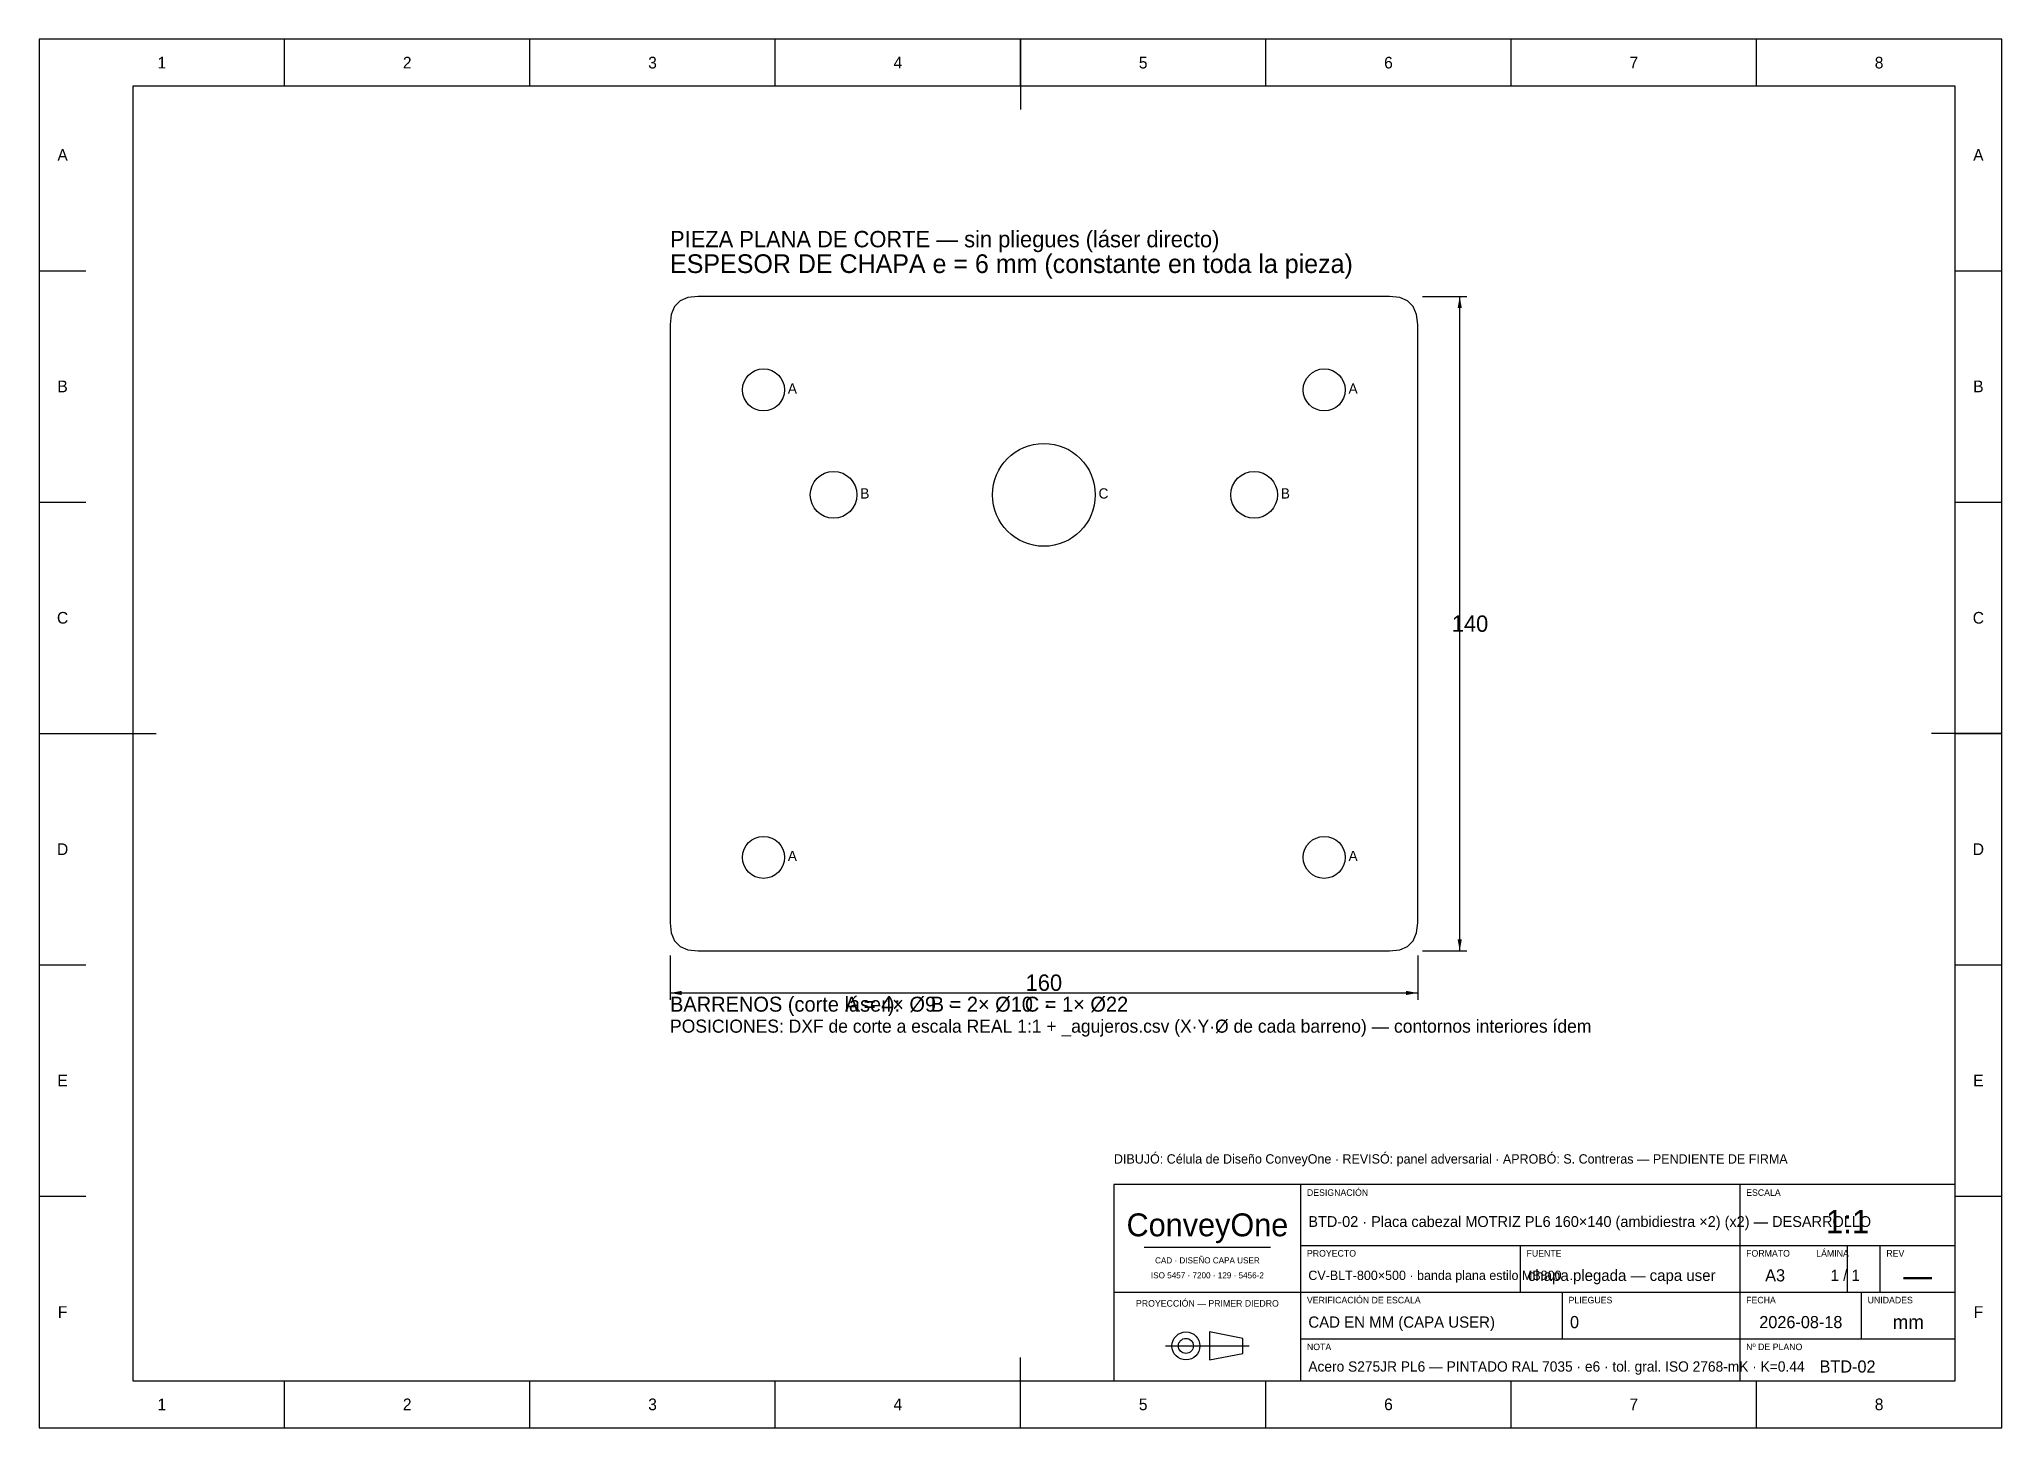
# Model space of a CAD drawing. Extents: x 0 to 420, y 0 to 297.
import ezdxf
from ezdxf.enums import TextEntityAlignment as Align

# ---------------------------------------------------------------- set-up
doc = ezdxf.new("R2010")
doc.units = 0
for name, color, linetype in [('COTAS', 7, 'CONTINUOUS'), ('FINA', 7, 'CONTINUOUS'), ('NORMA', 7, 'CONTINUOUS'), ('TEXTO', 7, 'CONTINUOUS'), ('VISIBLE', 7, 'CONTINUOUS')]:
    doc.layers.add(name, color=color, linetype=linetype)

msp = doc.modelspace()

# ---------------------------------------------------------------- linework, layer by layer
at = {"layer": 'COTAS'}
for p, q in [((296, 242), (305.5, 242)), ((304, 102), (304, 242)), ((135, 101), (135, 91.5)), ((295, 101), (295, 91.5)), ((296, 102), (305.5, 102)), ((135, 93), (295, 93))]:
    msp.add_line(p, q, dxfattribs=at)
for points in [[(304, 242), (304.45, 239.5), (303.55, 239.5)], [(304, 102), (304.45, 104.5), (303.55, 104.5)], [(135, 93), (137.5, 93.45), (137.5, 92.55)], [(295, 93), (292.5, 93.45), (292.5, 92.55)]]:
    msp.add_solid(points, dxfattribs=at)
at = {"layer": 'FINA'}
for p, q in [((420, 297), (0, 297)), ((0, 297), (0, 0)), ((52.5, 287), (52.5, 297)), ((105, 287), (105, 297)), ((157.5, 287), (157.5, 297)), ((210, 287), (210, 297)), ((262.5, 287), (262.5, 297)), ((315, 287), (315, 297)), ((367.5, 287), (367.5, 297)), ((420, 0), (420, 297)), ((0, 247.5), (10, 247.5)), ((410, 247.5), (420, 247.5)), ((0, 198), (10, 198)), ((410, 198), (420, 198)), ((0, 148.5), (10, 148.5)), ((410, 148.5), (420, 148.5)), ((0, 99), (10, 99)), ((410, 99), (420, 99)), ((0, 49.5), (10, 49.5)), ((410, 49.5), (420, 49.5)), ((236.5, 38.6), (263.5, 38.6)), ((270, 39), (364, 39)), ((317, 29), (317, 39)), ((364, 39), (410, 39)), ((387, 29), (387, 39)), ((394, 29), (394, 39)), ((230, 29), (270, 29)), ((270, 29), (364, 29)), ((326, 19), (326, 29)), ((364, 29), (410, 29)), ((390, 19), (390, 29)), ((241.03, 17.5), (258.97, 17.5)), ((270, 19), (364, 19)), ((364, 19), (410, 19)), ((52.5, 0), (52.5, 10)), ((105, 0), (105, 10)), ((157.5, 0), (157.5, 10)), ((210, 0), (210, 10)), ((262.5, 0), (262.5, 10)), ((315, 0), (315, 10)), ((367.5, 0), (367.5, 10)), ((0, 0), (420, 0))]:
    msp.add_line(p, q, dxfattribs=at)
at = {"layer": 'NORMA'}
for p, q in [((210, 297), (210, 282)), ((410, 287), (20, 287)), ((20, 287), (20, 10)), ((410, 10), (410, 287)), ((0, 148.5), (25, 148.5)), ((420, 148.5), (405, 148.5)), ((410, 52), (230, 52)), ((230, 52), (230, 10)), ((270, 10), (270, 52)), ((364, 10), (364, 52)), ((410, 10), (410, 52)), ((210, 0), (210, 15)), ((20, 10), (410, 10)), ((230, 10), (410, 10))]:
    msp.add_line(p, q, dxfattribs=at)
at = {"layer": 'TEXTO'}
for p, q in [((257.59, 19.11), (250.46, 20.49)), ((250.46, 20.49), (250.46, 14.51)), ((257.59, 15.89), (257.59, 19.11)), ((250.46, 14.51), (257.59, 15.89))]:
    msp.add_line(p, q, dxfattribs=at)
for radius in [2.99, 1.61]:
    msp.add_circle((245.4, 17.5), radius, dxfattribs=at)
at = {"layer": 'VISIBLE'}
for p, q in [((135.96, 239.84), (135.24, 238.16)), ((137.16, 241.04), (135.96, 239.84)), ((138.84, 241.76), (137.16, 241.04)), ((141, 242), (138.84, 241.76)), ((289, 242), (141, 242)), ((291.16, 241.76), (289, 242)), ((292.84, 241.04), (291.16, 241.76)), ((294.04, 239.84), (292.84, 241.04)), ((294.76, 238.16), (294.04, 239.84)), ((135.24, 238.16), (135, 236)), ((135, 236), (135, 108)), ((295, 236), (294.76, 238.16)), ((295, 108), (295, 236)), ((135, 108), (135.24, 105.84)), ((135.24, 105.84), (135.96, 104.16)), ((294.04, 104.16), (294.76, 105.84)), ((294.76, 105.84), (295, 108)), ((135.96, 104.16), (137.16, 102.96)), ((137.16, 102.96), (138.84, 102.24)), ((138.84, 102.24), (141, 102)), ((141, 102), (289, 102)), ((289, 102), (291.16, 102.24)), ((291.16, 102.24), (292.84, 102.96)), ((292.84, 102.96), (294.04, 104.16))]:
    msp.add_line(p, q, dxfattribs=at)
for centre, radius in [((155, 222), 4.5), ((275, 222), 4.5), ((215, 199.55), 11), ((170, 199.55), 5), ((260, 199.55), 5), ((155, 122), 4.5), ((275, 122), 4.5)]:
    msp.add_circle(centre, radius, dxfattribs=at)

# ---------------------------------------------------------------- texts
at = {"layer": 'COTAS'}
for s, p in [('140', (306.2, 172)), ('160', (215, 95.2))]:
    msp.add_text(s, height=3.5, dxfattribs=at).set_placement(p, align=Align.MIDDLE_CENTER)
at = {"layer": 'TEXTO'}
for s, height, p in [('1', 2.5, (26.25, 292)), ('2', 2.5, (78.75, 292)), ('3', 2.5, (131.25, 292)), ('4', 2.5, (183.75, 292)), ('5', 2.5, (236.25, 292)), ('6', 2.5, (288.75, 292)), ('7', 2.5, (341.25, 292)), ('8', 2.5, (393.75, 292)), ('A', 2.5, (5, 272.25)), ('A', 2.5, (415, 272.25)), ('B', 2.5, (5, 222.75)), ('B', 2.5, (415, 222.75)), ('C', 2.5, (5, 173.25)), ('C', 2.5, (415, 173.25)), ('D', 2.5, (5, 123.75)), ('D', 2.5, (415, 123.75)), ('E', 2.5, (5, 74.25)), ('E', 2.5, (415, 74.25)), ('1:1', 5, (387, 44.1)), ('ConveyOne', 4.9, (250, 43.4)), ('CAD · DISEÑO CAPA USER', 1.3, (250, 35.8)), ('A3', 2.6, (371.5, 32.6)), ('1 / 1', 2.4, (386.5, 32.6)), ('ISO 5457 · 7200 · 129 · 5456-2', 1.3, (250, 32.6)), ('—', 4.6, (402, 32.6)), ('F', 2.5, (5, 24.75)), ('PROYECCIÓN — PRIMER DIEDRO', 1.4, (250, 26.6)), ('F', 2.5, (415, 24.75)), ('2026-08-18', 2.6, (377, 22.6)), ('mm', 3, (400, 22.6)), ('BTD-02', 2.6, (387, 13.1)), ('1', 2.5, (26.25, 5)), ('2', 2.5, (78.75, 5)), ('3', 2.5, (131.25, 5)), ('4', 2.5, (183.75, 5)), ('5', 2.5, (236.25, 5)), ('6', 2.5, (288.75, 5)), ('7', 2.5, (341.25, 5)), ('8', 2.5, (393.75, 5))]:
    msp.add_text(s, height=height, dxfattribs=at).set_placement(p, align=Align.MIDDLE_CENTER)
for s, height, p in [('PIEZA PLANA DE CORTE — sin pliegues (láser directo)', 3.5, (135, 252.5)), ('ESPESOR DE CHAPA e = 6 mm (constante en toda la pieza)', 4, (135, 247)), ('A', 2.2, (160.2, 221.2)), ('A', 2.2, (280.2, 221.2)), ('B', 2.2, (175.7, 198.75)), ('C', 2.2, (226.7, 198.75)), ('B', 2.2, (265.7, 198.75)), ('A', 2.2, (160.2, 121.2)), ('A', 2.2, (280.2, 121.2)), ('BARRENOS (corte láser): ', 3.2, (135, 89)), ('A = 4× Ø9  ·  ', 3.2, (172.43, 89)), ('B = 2× Ø10  ·  ', 3.2, (190.78, 89)), ('C = 1× Ø22', 3.2, (210.92, 89)), ('POSICIONES: DXF de corte a escala REAL 1:1 + _agujeros.csv (X·Y·Ø de cada barreno) — contornos interiores ídem', 2.8, (135, 84.5)), ('DIBUJÓ: Célula de Diseño ConveyOne · REVISÓ: panel adversarial · APROBÓ: S. Contreras — PENDIENTE DE FIRMA', 2, (230, 56.5)), ('DESIGNACIÓN', 1.4, (271.3, 49.6)), ('ESCALA', 1.4, (365.3, 49.6)), ('PROYECTO', 1.4, (271.3, 36.6)), ('FUENTE', 1.4, (318.3, 36.6)), ('FORMATO', 1.4, (365.3, 36.6)), ('LÁMINA', 1.4, (380.3, 36.6)), ('REV', 1.4, (395.3, 36.6)), ('VERIFICACIÓN DE ESCALA', 1.4, (271.3, 26.6)), ('PLIEGUES', 1.4, (327.3, 26.6)), ('FECHA', 1.4, (365.3, 26.6)), ('UNIDADES', 1.4, (391.3, 26.6)), ('NOTA', 1.4, (271.3, 16.6)), ('Nº DE PLANO', 1.4, (365.3, 16.6))]:
    msp.add_text(s, height=height, dxfattribs=at).set_placement(p)
for s, height, p in [('BTD-02 · Placa cabezal MOTRIZ PL6 160×140 (ambidiestra ×2) (x2) — DESARROLLO', 2.3185, (271.6, 44.1)), ('CV-BLT-800×500 · banda plana estilo MB800 …', 2, (271.6, 32.6)), ('chapa plegada — capa user', 2.4, (318.6, 32.6)), ('CAD EN MM (CAPA USER)', 2.4, (271.6, 22.6)), ('0', 2.6, (327.6, 22.6)), ('Acero S275JR PL6 — PINTADO RAL 7035 · e6 · tol. gral. ISO 2768-mK · K=0.44', 2.2, (271.6, 13.1))]:
    msp.add_text(s, height=height, dxfattribs=at).set_placement(p, align=Align.MIDDLE_LEFT)

doc.saveas('drawing.dxf')
